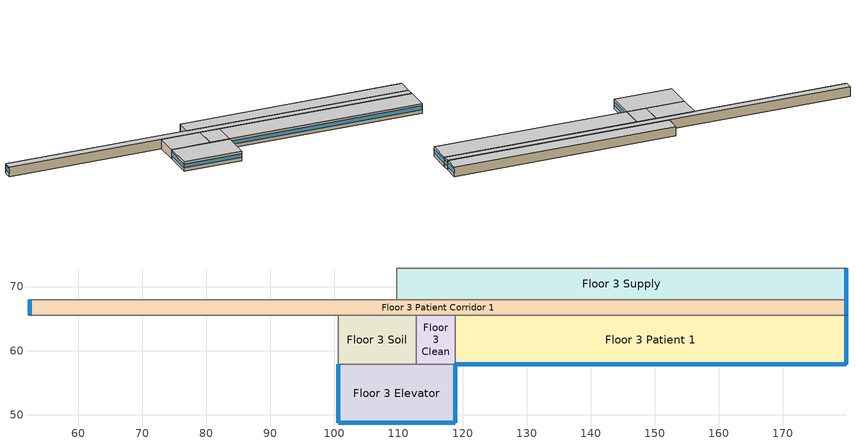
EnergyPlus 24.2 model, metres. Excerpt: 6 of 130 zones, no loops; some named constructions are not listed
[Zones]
Floor 3 Clean
 floor adiabatic (INT-FLOOR-TOPSIDE): 118.87,65.53 118.87,57.91 112.78,57.91 112.78,65.53 z6.1
 wall adiabatic (Standard_Int-Wall): 112.78,65.53 112.78,57.91 118.87,57.91 118.87,65.53 112.78,65.53 z6.1:9.14
 ceiling adiabatic (INT-FLOOR-UNDERSIDE): 112.78,65.53 112.78,57.91 118.87,57.91 118.87,65.53 z9.14
Floor 3 Patient 1
 floor adiabatic (INT-FLOOR-TOPSIDE): 179.83,65.53 179.83,57.91 118.87,57.91 118.87,65.53 z6.1
 wall outside (Steel-Framed_R-13 + R-15.6 ci_Ext-wall): 118.87,57.91 179.83,57.91 179.83,65.53 z6.1:9.14
 wall adiabatic (Standard_Int-Wall): 179.83,65.53 118.87,65.53 118.87,57.91 z6.1:9.14
 window (std_window_UValue_1.647_SHGC_0.34_VT_0.69): 118.92,57.91 179.78,57.91 z7.2:8.42
 window (std_window_UValue_1.647_SHGC_0.34_VT_0.69_east): 179.83,57.96 179.83,65.48 z7.2:8.43
 ceiling adiabatic (INT-FLOOR-UNDERSIDE): 118.87,65.53 118.87,57.91 179.83,57.91 179.83,65.53 z9.14
Floor 3 Supply
 floor adiabatic (INT-FLOOR-TOPSIDE): 179.83,72.85 179.83,67.97 109.73,67.97 109.73,72.85 z6.1
 wall outside (Steel-Framed_R-13 + R-15.6 ci_Ext-wall): 179.83,67.97 179.83,72.85 z6.1:9.14
 wall adiabatic (Standard_Int-Wall): 179.83,72.85 109.73,72.85 109.73,67.97 179.83,67.97 z6.1:9.14
 window (std_window_UValue_1.647_SHGC_0.34_VT_0.69_east): 179.83,68.02 179.83,72.8 z7.2:8.44
 ceiling adiabatic (INT-FLOOR-UNDERSIDE): 109.73,72.85 109.73,67.97 179.83,67.97 179.83,72.85 z9.14
Floor 3 Soil
 floor adiabatic (INT-FLOOR-TOPSIDE): 112.78,65.53 112.78,57.91 100.58,57.91 100.58,65.53 z6.1
 wall adiabatic (Standard_Int-Wall): 100.58,65.53 100.58,57.91 112.78,57.91 112.78,65.53 100.58,65.53 z6.1:9.14
 ceiling adiabatic (INT-FLOOR-UNDERSIDE): 100.58,65.53 100.58,57.91 112.78,57.91 112.78,65.53 z9.14
Floor 3 Patient Corridor 1
 floor adiabatic (INT-FLOOR-TOPSIDE): 179.83,67.97 179.83,65.53 52.43,65.53 52.43,67.97 z6.1
 wall outside (Steel-Framed_R-13 + R-15.6 ci_Ext-wall): 179.83,65.53 179.83,67.97 / 52.43,67.97 52.43,65.53 z6.1:9.14
 wall adiabatic (Standard_Int-Wall): 179.83,67.97 52.43,67.97 / 52.43,65.53 179.83,65.53 z6.1:9.14
 window (std_window_UValue_1.647_SHGC_0.34_VT_0.69_east): 179.83,65.58 179.83,67.92 z7.2:8.47
 window (std_window_UValue_1.647_SHGC_0.34_VT_0.69_west): 52.43,67.92 52.43,65.58 z7.2:8.47
 ceiling adiabatic (INT-FLOOR-UNDERSIDE): 52.43,67.97 52.43,65.53 179.83,65.53 179.83,67.97 z9.14
Floor 3 Elevator
 floor adiabatic (INT-FLOOR-TOPSIDE): 118.87,57.91 118.87,48.77 100.58,48.77 100.58,57.91 z6.1
 wall outside (Steel-Framed_R-13 + R-15.6 ci_Ext-wall): 100.58,57.91 100.58,48.77 118.87,48.77 118.87,57.91 z6.1:9.14
 wall adiabatic (Standard_Int-Wall): 118.87,57.91 100.58,57.91 z6.1:9.14
 window (std_window_UValue_1.647_SHGC_0.34_VT_0.69_west): 100.58,57.86 100.58,48.82 z7.2:8.43
 window (std_window_UValue_1.647_SHGC_0.34_VT_0.69): 100.63,48.77 118.82,48.77 z7.2:8.42
 window (std_window_UValue_1.647_SHGC_0.34_VT_0.69_east): 118.87,48.82 118.87,57.86 z7.2:8.43
 ceiling adiabatic (INT-FLOOR-UNDERSIDE): 100.58,57.91 100.58,48.77 118.87,48.77 118.87,57.91 z9.14
[Curve:Bicubic] Maximum value of y=60; Minimum value of y=15
Name | Maximum value of x | Minimum value of x | Coefficient1 constant | Coefficient2 x | Coefficient3 x 2 | Coefficient4 y | Coefficient5 y 2 | Coefficient6 x y | Coefficient7 x 3 | Coefficient8 y 3 | Coefficient9 x 2 y | Coefficient10 x y 2
RackA_RefrigerationCompressor:1_CapacityCurve | 0 | -50 | 71345.9 | 2469.27 | 29.8532 | -670.749 | -2.3309 | -21.1323 | 0.1181 | 0.0194 | -0.2112 | -0.0274
RackA_RefrigerationCompressor:1_PowerCurve | 0 | -50 | 3578.2 | -100.518 | -2.8709 | 332.9306 | -3.1162 | 8.2501 | -0.0124 | 0.0138 | 0.044 | -0.0273
RackA_RefrigerationCompressor:2_CapacityCurve | 0 | -50 | 83948.5 | 2886.433 | 34.5121 | -869.262 | -0.52 | -25.7393 | 0.1386 | 0.0089 | -0.2375 | -0.0084
RackA_RefrigerationCompressor:2_PowerCurve | 0 | -50 | 3868.68 | -150.62 | -4.13 | 367.5018 | -2.5386 | 10.2457 | -0.0179 | 0.005 | 0.0682 | -0.0253
RackA_RefrigerationCompressor:3_CapacityCurve | 0 | -50 | 110283 | 3781.09 | 45.0826 | -1233.82 | 2.5951 | -35.3244 | 0.1782 | -0.0118 | -0.3205 | 0.0117
RackA_RefrigerationCompressor:3_PowerCurve | 0 | -50 | 6788.309 | -145.66 | -5.7067 | 379.8006 | -1.9109 | 9.9172 | -0.0352 | 0.0081 | 0.0607 | -0.0083
RackA_RefrigerationCompressor:4_CapacityCurve | 0 | -50 | 127158 | 4318.63 | 51.3812 | -1415.93 | 3.3916 | -40.6434 | 0.2034 | -0.0198 | -0.3621 | 0.0284
RackA_RefrigerationCompressor:4_PowerCurve | 0 | -50 | 6993.84 | -183.722 | -6.2814 | 515.4503 | -3.1073 | 13.4058 | -0.0391 | 0.012 | 0.085 | -0.0223
RackB_RefrigerationCompressor:5_CapacityCurve; RackB_RefrigerationCompressor:6_CapacityCurve | 12.5 | -45 | 59036.7 | 2126.37 | 25.3058 | -494.947 | -4.6853 | -20.1289 | 0.0893 | 0.0442 | -0.2063 | -0.0117
RackB_RefrigerationCompressor:5_PowerCurve; RackB_RefrigerationCompressor:6_PowerCurve | 12.5 | -45 | 2095.2 | -149.563 | -4.5309 | 278.5201 | -2.5286 | 7.2106 | -0.0331 | 0.0103 | 0.044 | -0.0208
RackB_RefrigerationCompressor:7_CapacityCurve; RackB_RefrigerationCompressor:8_CapacityCurve | 12.5 | -45 | 71643.5 | 2576.58 | 31.7798 | -696.944 | -1.7162 | -24.1652 | 0.1079 | 0.0103 | -0.2815 | -0.0304
RackB_RefrigerationCompressor:7_PowerCurve; RackB_RefrigerationCompressor:8_PowerCurve | 12.5 | -45 | 2090.38 | -211.447 | -5.7776 | 350.9617 | -2.9293 | 9.8556 | -0.0351 | 0.0093 | 0.0687 | -0.0329
[Curve:Linear] Maximum value of x=22.2; Minimum value of x=11; Coefficient1 constant=0; Coefficient2 x=3150
RackA_RefrigCond_HeatRejectionCurve; RackB_RefrigCond_HeatRejectionCurve
[Schedule:Compact]
BLDG_OCC_SCH_KITCHEN: Through: 12/31, For: SummerDesignDay, Until: 24:00, 1, For: WinterDesignDay, Until: 24:00, 0, For: Weekday Saturday Sunday Holidays AllOtherDays, Until: 01:00, 0.45, Until: 05:00, 0.15, Until: 06:00, 0.45, Until: 22:00, 0.9, Until: 24:00, 0.6
DINING_INFIL_SCH: Through: 12/31, For: SummerDesignDay, Until: 24:00, 0.5, For: WinterDesignDay, Until: 24:00, 0.5, For: AllOtherDays, Until: 05:00, 1, Until: 24:00, 0.5
LAUNDRY_INFIL_SCH: Through: 12/31, For: WinterDesignDay, Until: 24:00, 1, For: AllOtherDays, Until: 05:00, 1, Until: 20:00, 0.5, Until: 24:00, 1
LAUNDRY_LIGHT_SCH: Through: 12/31, For: WinterDesignDay, Until: 24:00, 0, For: AllOtherDays, Until: 05:00, 0.05, Until: 06:00, 0.1, Until: 07:00, 0.3, Until: 19:00, 0.9, Until: 20:00, 0.5, Until: 21:00, 0.3, Until: 22:00, 0.2, Until: 23:00, 0.1, Until: 24:00, 0.05
MOB_DOAS_SAT_SCH; SAT_DOAS_SCH: Through: 12/31, For: AllDays, Until: 24:00, 12.8
SURG_SAT_SCH: Through: 12/31, For: AllDays, Until: 24:00, 7.2
